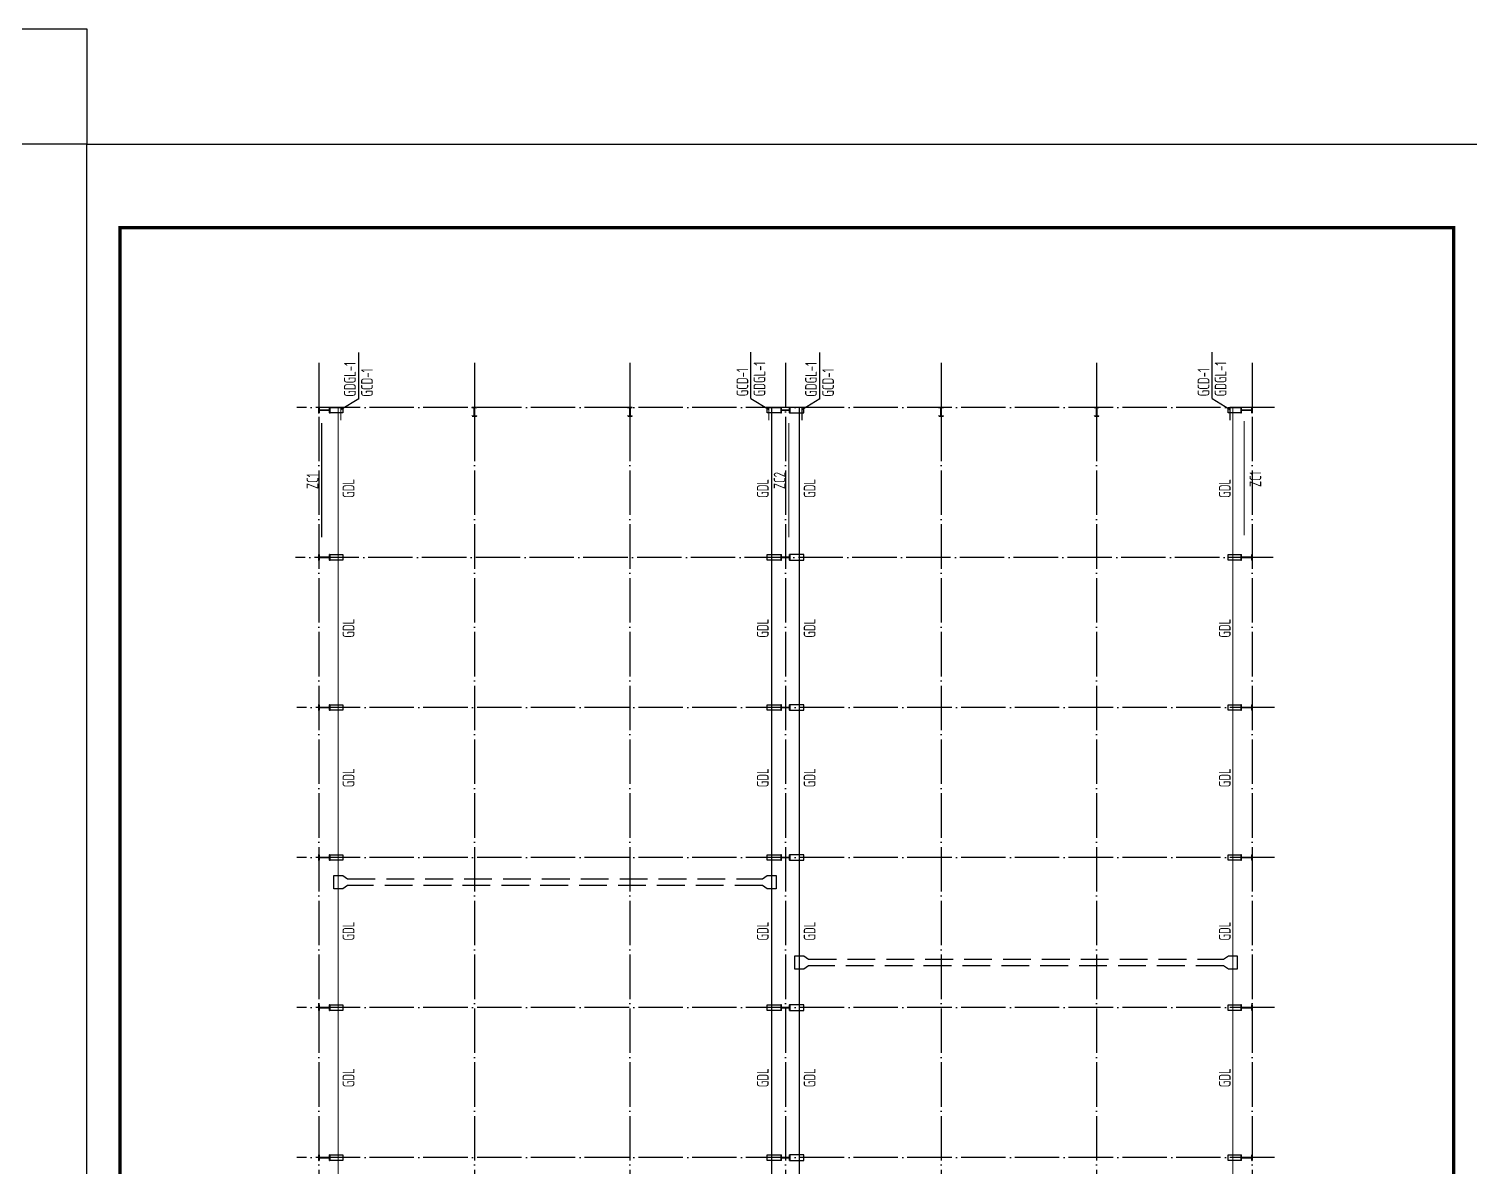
# Model space of a CAD drawing. Extents: x 2072855 to 2883818, y 17306032 to 17674225.
# Drawn here: x 2393731 to 2458589, y 17539126 to 17590335 of the extents above; entities that cross this region are included whole.
import ezdxf
from ezdxf.enums import TextEntityAlignment as Align

# ---------------------------------------------------------------- set-up
doc = ezdxf.new("R2010")
doc.units = 0
doc.header["$LTSCALE"] = 1000
doc.header["$MEASUREMENT"] = 0
doc.linetypes.add('DASH', pattern=[0.35, 0.25, -0.1])
doc.linetypes.add('DOTE', pattern=[2.42, 2, -0.2, 0.02, -0.2])
for name, color, linetype in [('220', 7, 'Continuous'), ('3T_WOOD', 21, 'Continuous'), ('DIM_LEAD', 145, 'Continuous'), ('DOTE', 1, 'DOTE'), ('PUB_TEXT', 7, 'Continuous'), ('PUB_TITLE', 4, 'Continuous'), ('R-tec-ysd', 1, 'Continuous'), ('SURFACE', 6, 'Continuous'), ('TK', 4, 'Continuous'), ('次梁箍筋', 1, 'Continuous')]:
    doc.layers.add(name, color=color, linetype=linetype)
doc.layers.add('Pkpm_柱子', color=3, linetype='Continuous', lineweight=35)
doc.styles.add('-宋体', font='', dxfattribs={"width": 0.8})
doc.styles.add('HT', font='simhei.ttf', dxfattribs={"width": 0.7})
doc.styles.add('ROMANS', font='romans', dxfattribs={"width": 0.65, "height": 231.275})
doc.styles.add('TSSD_Dimension', font='Tssdeng.shx', dxfattribs={"width": 0.7, "bigfont": 'hztxt.shx'})
doc.styles.add('TSSD_REIN', font='tssdeng.shx', dxfattribs={"width": 0.7, "bigfont": 'tssdchn.shx'})
doc.styles.add('图签宋体', font='', dxfattribs={"height": 300})
doc.styles.add('图签黑体', font='simhei.ttf', dxfattribs={"height": 550})
doc.styles.get('-宋体').set_extended_font_data('SimSun')
doc.styles.get('图签宋体').set_extended_font_data('NSimSun')

# ---------------------------------------------------------------- blocks, each defined once
blk = doc.blocks.new('A$C053D6479')
at = {"layer": 'PUB_TITLE'}
h = blk.add_hatch(color=256, dxfattribs=at)
h.dxf.hatch_style = 1
edge = h.paths.add_edge_path()
edge.add_spline(control_points=[(1026, 827), (1105, 920), (1188, 1008), (1266, 1102)], knot_values=[13, 13, 13, 13, 14, 14, 14, 14], degree=3, periodic=0)
edge.add_spline(control_points=[(1266, 1102), (1258, 1111), (1249, 1119), (1239, 1116)], knot_values=[12, 12, 12, 12, 13, 13, 13, 13], degree=3, periodic=0)
edge.add_spline(control_points=[(1239, 1116), (1210, 1107), (1179, 1092), (1144, 1077)], knot_values=[11, 11, 11, 11, 12, 12, 12, 12], degree=3, periodic=0)
edge.add_spline(control_points=[(1144, 1077), (1109, 1063), (1069, 1053), (1047, 1038)], knot_values=[10, 10, 10, 10, 11, 11, 11, 11], degree=3, periodic=0)
edge.add_spline(control_points=[(1047, 1038), (1028, 1026), (1007, 992), (991, 972)], knot_values=[9, 9, 9, 9, 10, 10, 10, 10], degree=3, periodic=0)
edge.add_spline(control_points=[(991, 972), (942, 913), (899, 868), (849, 810)], knot_values=[8, 8, 8, 8, 9, 9, 9, 9], degree=3, periodic=0)
edge.add_spline(control_points=[(849, 810), (842, 801), (822, 776), (822, 775)], knot_values=[7, 7, 7, 7, 8, 8, 8, 8], degree=3, periodic=0)
edge.add_spline(control_points=[(822, 775), (823, 771), (848, 752), (859, 744)], knot_values=[6, 6, 6, 6, 7, 7, 7, 7], degree=3, periodic=0)
edge.add_spline(control_points=[(859, 744), (949, 670), (1035, 592), (1122, 521)], knot_values=[5, 5, 5, 5, 6, 6, 6, 6], degree=3, periodic=0)
edge.add_spline(control_points=[(1122, 521), (1153, 527), (1185, 530), (1217, 533)], knot_values=[4, 4, 4, 4, 5, 5, 5, 5], degree=3, periodic=0)
edge.add_spline(control_points=[(1217, 533), (1246, 535), (1293, 532), (1316, 542)], knot_values=[3, 3, 3, 3, 4, 4, 4, 4], degree=3, periodic=0)
edge.add_spline(control_points=[(1316, 542), (1327, 547), (1338, 565), (1349, 579)], knot_values=[2, 2, 2, 2, 3, 3, 3, 3], degree=3, periodic=0)
edge.add_spline(control_points=[(1349, 579), (1423, 670), (1507, 759), (1572, 848)], knot_values=[1, 1, 1, 1, 2, 2, 2, 2], degree=3, periodic=0)
edge.add_spline(control_points=[(1572, 848), (1564, 852), (1561, 861), (1551, 862)], knot_values=[0, 0, 0, 0, 1, 1, 1, 1], degree=3, periodic=0)
edge.add_spline(control_points=[(1551, 862), (1469, 769), (1393, 671), (1310, 579)], knot_values=[15, 15, 15, 15, 16, 16, 16, 16], degree=3, periodic=0)
edge.add_spline(control_points=[(1310, 579), (1216, 662), (1118, 742), (1026, 827)], knot_values=[14, 14, 14, 14, 15, 15, 15, 15], degree=3, periodic=0)
at = {"layer": 'TK'}
for points, knots in [([(1031, 1298), (1066, 1286), (1054, 1262), (1045, 1224), (1036, 1188), (1031, 1158), (1024, 1121), (1020, 1104), (1017, 1085), (1012, 1071), (1004, 1052), (976, 1026), (956, 1003), (906, 946), (866, 899), (814, 839), (806, 829), (789, 806), (787, 806), (777, 804), (728, 856), (719, 864), (651, 922), (580, 978), (514, 1036), (509, 1106), (488, 1176), (479, 1247), (570, 1343), (663, 1436), (758, 1526), (764, 1523), (768, 1518), (774, 1515), (693, 1422), (599, 1343), (520, 1249), (607, 1171), (698, 1096), (789, 1021), (874, 1109), (950, 1206), (1031, 1298)], [0, 0, 0, 0, 1, 1, 1, 2, 2, 2, 3, 3, 3, 4, 4, 4, 5, 5, 5, 6, 6, 6, 7, 7, 7, 8, 8, 8, 9, 9, 9, 10, 10, 10, 11, 11, 11, 12, 12, 12, 13, 13, 13, 14, 14, 14, 14]), ([(555, 949), (624, 891), (699, 833), (760, 773), (689, 691), (614, 604), (539, 517), (529, 505), (516, 487), (506, 482), (492, 475), (469, 472), (452, 467), (416, 456), (383, 448), (342, 438), (323, 433), (297, 422), (293, 440), (291, 452), (313, 470), (322, 480), (400, 566), (477, 652), (553, 736), (460, 815), (366, 894), (270, 970), (183, 883), (101, 791), (16, 703), (-18, 714), (9, 735), (28, 755), (103, 838), (192, 930), (266, 1005), (319, 1009), (387, 1005), (442, 1007), (456, 1008), (472, 1011), (485, 1007), (507, 1000), (534, 967), (555, 949)], [0, 0, 0, 0, 1, 1, 1, 2, 2, 2, 3, 3, 3, 4, 4, 4, 5, 5, 5, 6, 6, 6, 7, 7, 7, 8, 8, 8, 9, 9, 9, 10, 10, 10, 11, 11, 11, 12, 12, 12, 13, 13, 13, 14, 14, 14, 15, 15, 15, 15]), ([(1551, 862), (1561, 861), (1564, 852), (1572, 848), (1507, 759), (1423, 670), (1349, 579), (1338, 565), (1327, 547), (1316, 542), (1293, 532), (1246, 535), (1217, 533), (1185, 530), (1153, 527), (1122, 521), (1035, 592), (949, 670), (859, 744), (848, 752), (823, 771), (822, 775), (822, 776), (842, 801), (849, 810), (899, 868), (942, 913), (991, 972), (1007, 992), (1028, 1026), (1047, 1038), (1069, 1053), (1109, 1063), (1144, 1077), (1179, 1092), (1210, 1107), (1239, 1116), (1249, 1119), (1258, 1111), (1266, 1102), (1188, 1008), (1105, 920), (1026, 827), (1118, 742), (1216, 662), (1310, 579), (1393, 671), (1469, 769), (1551, 862)], [0, 0, 0, 0, 1, 1, 1, 2, 2, 2, 3, 3, 3, 4, 4, 4, 5, 5, 5, 6, 6, 6, 7, 7, 7, 8, 8, 8, 9, 9, 9, 10, 10, 10, 11, 11, 11, 12, 12, 12, 13, 13, 13, 14, 14, 14, 15, 15, 15, 16, 16, 16, 16]), ([(1097, 490), (1100, 425), (1106, 361), (1107, 294), (1018, 207), (925, 121), (830, 33), (818, 21), (800, 0), (787, 0), (768, -1), (725, 49), (712, 60), (662, 103), (616, 143), (568, 186), (545, 207), (518, 224), (499, 250), (501, 259), (511, 261), (516, 267), (609, 192), (696, 111), (785, 33), (883, 118), (977, 208), (1070, 298), (992, 373), (892, 456), (803, 534), (791, 544), (768, 561), (766, 569), (761, 588), (776, 634), (780, 655), (785, 690), (788, 721), (795, 746), (897, 661), (998, 576), (1097, 490)], [0, 0, 0, 0, 1, 1, 1, 2, 2, 2, 3, 3, 3, 4, 4, 4, 5, 5, 5, 6, 6, 6, 7, 7, 7, 8, 8, 8, 9, 9, 9, 10, 10, 10, 11, 11, 11, 12, 12, 12, 13, 13, 13, 14, 14, 14, 14])]:
    blk.add_open_spline(points, degree=3, knots=knots, dxfattribs=at)
blk = doc.blocks.new('GeYuanFrame_88133440', base_point=(18.76, 4.34))
at = {"layer": 'PUB_TITLE'}
for points in [[(628.76, 235.14), (628.76, 292.54)], [(652.76, 235.14), (652.76, 292.54)], [(628.76, 202.14), (628.76, 229.64)], [(652.76, 202.14), (652.76, 229.64)], [(628.76, 14.34), (628.76, 111.14)]]:
    blk.add_lwpolyline(points, dxfattribs=at)
at = {"layer": 'TK'}
for p, q in [((43.76, 414.34), (676.76, 414.34)), ((606.76, 316.74), (676.76, 316.74)), ((606.76, 284.34), (676.76, 284.34)), ((606.76, 276.14), (676.76, 276.14)), ((606.76, 267.94), (676.76, 267.94)), ((606.76, 259.74), (676.76, 259.74)), ((606.76, 251.54), (676.76, 251.54)), ((606.76, 243.34), (676.76, 243.34)), ((606.76, 235.14), (676.76, 235.14)), ((606.76, 235.14), (676.76, 235.14)), ((606.76, 102.34), (676.76, 102.34)), ((606.76, 93.54), (676.76, 93.54)), ((606.76, 84.74), (628.76, 84.74)), ((606.76, 84.74), (676.76, 84.74)), ((606.76, 67.18), (676.76, 67.18)), ((606.76, 67.14), (676.76, 67.14)), ((606.76, 60.58), (676.76, 60.58)), ((606.76, 53.98), (676.76, 53.98)), ((606.76, 47.38), (676.76, 47.38)), ((606.76, 40.78), (676.76, 40.78)), ((606.76, 34.18), (676.76, 34.18)), ((606.76, 27.58), (676.76, 27.58)), ((606.76, 20.98), (676.76, 20.98)), ((606.76, 14.34), (676.76, 14.34))]:
    blk.add_line(p, q, dxfattribs=at)
for points in [[(18.76, 424.34), (686.76, 424.34), (686.76, 4.34), (18.76, 4.34), (18.76, 424.34)], [(606.76, 292.54), (676.76, 292.54)], [(606.76, 235.14), (676.76, 235.14)], [(606.76, 229.64), (676.76, 229.64)], [(606.76, 224.14), (676.76, 224.14)], [(606.76, 218.64), (676.76, 218.64)], [(606.76, 213.14), (676.76, 213.14)], [(606.76, 207.64), (676.76, 207.64)], [(606.76, 202.14), (676.76, 202.14)], [(606.76, 196.64), (676.76, 196.64)], [(606.76, 151.14), (676.76, 151.14)]]:
    blk.add_lwpolyline(points, dxfattribs=at)
at = {"layer": 'TK', "const_width": 1}
blk.add_lwpolyline([(676.76, 414.34), (43.76, 414.34), (43.76, 14.34), (676.76, 14.34)], close=True, dxfattribs=at)
at = {"layer": 'TK'}
for points, const_width in [([(606.76, 414.34), (606.76, 14.34)], 0.4), ([(606.76, 356.95), (676.76, 356.95)], 0.35), ([(606.76, 292.54), (676.76, 292.54)], 0.35), ([(606.76, 292.54), (676.76, 292.54)], 0.35), ([(606.76, 235.14), (676.76, 235.14)], 0.35), ([(606.76, 202.14), (676.76, 202.14)], 0.35), ([(606.76, 156.64), (676.76, 156.64)], 0.35), ([(606.76, 111.14), (676.76, 111.14)], 0.35), ([(606.76, 67.18), (676.76, 67.18)], 0.35)]:
    blk.add_lwpolyline(points, dxfattribs=dict(at, const_width=const_width))
at = {"layer": 'PUB_TITLE', "xscale": 0.01000000000021828, "yscale": 0.01000000000021828, "zscale": 0.01}
blk.add_blockref('A$C053D6479', (633.86, 336.08), dxfattribs=at)
at = {"layer": 'TK', "style": '图签宋体'}
for s, height, p in [('总平面', 2.4, (608.9, 409.1)), ('类   别', 2.4, (611.65, 287.9)), ('姓   名', 2.4, (634.87, 287.9)), ('签   名', 2.4, (658.35, 287.9)), ('审   定', 2.4, (611.65, 279.7)), ('审   核', 2.4, (611.65, 271.5)), ('项目负责人', 2.4, (609.8, 263.3)), ('专业负责人', 2.4, (609.56, 255.1)), ('校   对', 2.4, (612.06, 246.9)), ('设   计', 2.4, (612.03, 238.7)), ('专业会签', 2.4, (610.79, 231.05)), ('建  筑', 1.44, (610.28, 226.92)), ('结  构', 1.44, (610.28, 221.42)), ('给排水', 1.44, (610.28, 215.92)), ('电  气', 1.44, (610.28, 210.42)), ('暖  通', 1.44, (610.28, 204.92)), ('单 位 出 图 专 用 章 盖 章', 2.4, (618.39, 198.16)), ('本图未盖章无效', 2.4, (630.1, 158.51)), ('个 人 执 业 专 用 章 盖 章', 2.4, (619.19, 152.58)), ('本图未盖章无效', 2.4, (630.1, 113.01)), ('建设单位', 2.4, (611.06, 106.14)), ('工程名称', 2.4, (611.14, 97.93)), ('子项名称', 2.4, (611.52, 88.95)), ('图    名', 2.4, (611.3, 75.3)), ('工程编号', 2.4, (611.44, 63.58)), ('子项编号', 2.4, (611.44, 57)), ('专    业', 2.4, (611.68, 50.69)), ('图    号', 2.4, (611.69, 43.58)), ('设计阶段', 2.4, (611.12, 37.12)), ('比    例', 2.4, (611.26, 30.44)), ('修改版次', 2.4, (610.91, 24.22)), ('完成时间', 2.4, (610.79, 17.83))]:
    blk.add_text(s, height=height, dxfattribs=at).set_placement(p)
at = {"layer": 'TK'}
for s, height, style, width, p in [('SITE PLAN', 1.697, 'ROMANS', 0.76, (609.02, 406.31)), ('建筑行业（建筑工程）甲级           证书编号:A133002877', 2.2, '-宋体', 0.8, (607.67, 311.64)), ('风景园林工程设计专项甲级           证书编号:A133002877', 2.2, '-宋体', 0.8, (607.67, 307.62)), ('城乡规划编制资质乙级        证书编号:[浙]城规编(142069)', 2.2, '-宋体', 0.8, (607.67, 303.63)), ('市政行业（给水工程、排水工程）乙级 证书编号:A233029948', 2.2, '-宋体', 0.8, (607.67, 299.55)), ('市政行业（道路工程、桥梁工程）乙级 证书编号:A233029948', 2.2, '-宋体', 0.8, (607.67, 295.5)), ('CATEGORY', 1.8, 'TSSD_REIN', 0.7, (613.99, 284.98)), ('NAME', 1.8, 'TSSD_REIN', 0.7, (639.18, 284.98)), ('SIGNATURE', 1.8, 'TSSD_REIN', 0.7, (661.34, 284.98)), ('AUTHORIZED FOR ISSUE BY', 1.8, 'TSSD_REIN', 0.7, (607.79, 276.98)), ('REVIEWED BY', 1.8, 'TSSD_REIN', 0.7, (613.03, 268.72)), ('PROJECT DIRECTOR', 1.8, 'TSSD_REIN', 0.7, (611.22, 260.55)), ('DISCIPLINE RESPONSIBLE BY', 1.8, 'TSSD_REIN', 0.7, (607.25, 252.28)), ('CHECKED BY', 1.8, 'TSSD_REIN', 0.7, (613.42, 244.25)), ('DESIGNED BY', 1.8, 'TSSD_REIN', 0.7, (613.43, 236.08)), ('CONFIRMED BY', 1.8, 'TSSD_REIN', 0.7, (628.61, 231.23)), ('ARCHITECTURE', 1.08, 'TSSD_REIN', 0.7, (610.32, 225.15)), ('STRUCTURE', 1.08, 'TSSD_REIN', 0.7, (610.32, 219.65)), ('ARCHITECTURE', 1.08, 'TSSD_REIN', 0.7, (610.32, 214.15)), ('ARCHITECTURE', 1.08, 'TSSD_REIN', 0.7, (610.32, 208.65)), ('ARCHITECTURE', 1.08, 'TSSD_REIN', 0.7, (610.32, 203.15)), ('OWNER', 1.8, 'TSSD_REIN', 0.7, (615.65, 103.29)), ('PROJECT', 1.8, 'TSSD_REIN', 0.7, (614.19, 94.83)), ('SUB-PROJECT', 1.8, 'TSSD_REIN', 0.7, (613.53, 86.11)), ('DRAWING TITLE', 1.8, 'TSSD_REIN', 0.7, (612.64, 72.34)), ('PRO N0.', 1.8, 'TSSD_REIN', 0.7, (615.68, 60.96)), ('SUBITEM NO.', 1.8, 'TSSD_REIN', 0.7, (613.82, 54.39)), ('PROFESSIONAL', 1.8, 'TSSD_REIN', 0.8, (612.55, 47.95)), ('DRAWING NO.', 1.8, 'TSSD_REIN', 0.7, (613.86, 41.26)), ('STAGE', 1.8, 'TSSD_REIN', 0.7, (615.76, 34.84)), ('SCALE', 1.8, 'TSSD_REIN', 0.7, (616.05, 28.23)), ('EDITION NO.', 1.8, 'TSSD_REIN', 0.8, (613.2, 21.45)), ('DATE', 1.8, 'TSSD_REIN', 0.7, (616, 15.26))]:
    blk.add_text(s, height=height, dxfattribs=dict(at, style=style, width=width)).set_placement(p)
for s, height, style, width, p in [('浙江华越设计股份有限公司', 3.96, 'HT', 0.9, (641.74, 328.97)), ('ZHEJIANG HOY DESIGN CO.,LTD', 2.8, '图签黑体', 1.11, (641.73, 323.1))]:
    blk.add_text(s, height=height, dxfattribs=dict(at, style=style, width=width)).set_placement(p, align=Align.MIDDLE)
at = {"layer": 'TK', "char_height": 2.4, "attachment_point": 5, "style": '图签宋体'}
for s, insert, width in [('张矗', (640.76, 280.21), 24), ('顾晓东', (640.76, 272.04), 24), ('钟高华', (640.76, 263.84), 24), ('顾晓东', (640.76, 255.57), 24), ('李福', (640.76, 247.44), 24), ('杨康', (640.76, 239.24), 24), ('安徽赛工环境装备有限公司', (652.76, 106.74), 48), ('安徽赛工环境装备有限公司新建厂区', (652.76, 97.94), 48), ('车间-3扩建', (652.76, 89.14), 48), ('吊车梁平面布置图', (652.76, 75.94), 48), ('2020-HYAJLF-0505', (652.76, 63.88), 48), ('2020-HYAJLF-0505S-a-003', (652.76, 57.28), 48), ('结构', (652.76, 50.68), 48), ('结施-07', (652.76, 44.08), 48), ('施工图设计', (652.76, 37.48), 48), ('1:150', (652.76, 30.88), 48), ('1.0', (652.76, 24.28), 48), ('2020.07.22', (652.76, 17.69), 48)]:
    blk.add_mtext(s, dxfattribs=dict(at, insert=insert, width=width))
blk = doc.blocks.new('2Q3321332121')
at = {"layer": '220', "style": 'TSSD_REIN', "width": 0.7}
for p in [(2266545, 17569236), (2266545, 17562946), (2266545, 17556216), (2266545, 17549320), (2266545, 17542723), (2266545, 17535624), (2266545, 17529163), (2266545, 17522599), (2266545, 17517509)]:
    blk.add_text('GDL', height=525, rotation=90, dxfattribs=at).set_placement(p)

msp = doc.modelspace()

# ---------------------------------------------------------------- hatches: boundary and pattern name
at = {"layer": 'Pkpm_柱子'}
for points in [[(2407278.7, 17573305.9), (2407266.7, 17573305.9), (2407266.7, 17573185.9), (2406790.7, 17573185.9), (2406790.7, 17573305.9), (2406778.7, 17573305.9), (2406778.7, 17573055.9), (2406790.7, 17573055.9), (2406790.7, 17573175.9), (2407266.7, 17573175.9), (2407266.7, 17573055.9), (2407278.7, 17573055.9)], [(2413678.7, 17572905.9), (2413678.7, 17572917.9), (2413773.7, 17572917.9), (2413773.7, 17573293.9), (2413678.7, 17573293.9), (2413678.7, 17573305.9), (2413878.7, 17573305.9), (2413878.7, 17573293.9), (2413783.7, 17573293.9), (2413783.7, 17572917.9), (2413878.7, 17572917.9), (2413878.7, 17572905.9)], [(2420678.7, 17572905.9), (2420678.7, 17572917.9), (2420773.7, 17572917.9), (2420773.7, 17573293.9), (2420678.7, 17573293.9), (2420678.7, 17573305.9), (2420878.7, 17573305.9), (2420878.7, 17573293.9), (2420783.7, 17573293.9), (2420783.7, 17572917.9), (2420878.7, 17572917.9), (2420878.7, 17572905.9)], [(2427978.7, 17573305.9), (2427966.7, 17573305.9), (2427966.7, 17573185.9), (2427590.7, 17573185.9), (2427590.7, 17573305.9), (2427578.7, 17573305.9), (2427578.7, 17573055.9), (2427590.7, 17573055.9), (2427590.7, 17573175.9), (2427966.7, 17573175.9), (2427966.7, 17573055.9), (2427978.7, 17573055.9)], [(2434678.7, 17572905.9), (2434678.7, 17572917.9), (2434773.7, 17572917.9), (2434773.7, 17573293.9), (2434678.7, 17573293.9), (2434678.7, 17573305.9), (2434878.7, 17573305.9), (2434878.7, 17573293.9), (2434783.7, 17573293.9), (2434783.7, 17572917.9), (2434878.7, 17572917.9), (2434878.7, 17572905.9)], [(2441678.7, 17572905.9), (2441678.7, 17572917.9), (2441773.7, 17572917.9), (2441773.7, 17573293.9), (2441678.7, 17573293.9), (2441678.7, 17573305.9), (2441878.7, 17573305.9), (2441878.7, 17573293.9), (2441783.7, 17573293.9), (2441783.7, 17572917.9), (2441878.7, 17572917.9), (2441878.7, 17572905.9)], [(2448778.7, 17573305.9), (2448766.7, 17573305.9), (2448766.7, 17573185.9), (2448290.7, 17573185.9), (2448290.7, 17573305.9), (2448278.7, 17573305.9), (2448278.7, 17573055.9), (2448290.7, 17573055.9), (2448290.7, 17573175.9), (2448766.7, 17573175.9), (2448766.7, 17573055.9), (2448778.7, 17573055.9)], [(2407278.7, 17566680.9), (2407266.7, 17566680.9), (2407266.7, 17566560.9), (2406790.7, 17566560.9), (2406790.7, 17566680.9), (2406778.7, 17566680.9), (2406778.7, 17566430.9), (2406790.7, 17566430.9), (2406790.7, 17566550.9), (2407266.7, 17566550.9), (2407266.7, 17566430.9), (2407278.7, 17566430.9)], [(2427978.7, 17566680.9), (2427966.7, 17566680.9), (2427966.7, 17566560.9), (2427590.7, 17566560.9), (2427590.7, 17566680.9), (2427578.7, 17566680.9), (2427578.7, 17566430.9), (2427590.7, 17566430.9), (2427590.7, 17566550.9), (2427966.7, 17566550.9), (2427966.7, 17566430.9), (2427978.7, 17566430.9)], [(2448778.7, 17566680.9), (2448766.7, 17566680.9), (2448766.7, 17566560.9), (2448290.7, 17566560.9), (2448290.7, 17566680.9), (2448278.7, 17566680.9), (2448278.7, 17566430.9), (2448290.7, 17566430.9), (2448290.7, 17566550.9), (2448766.7, 17566550.9), (2448766.7, 17566430.9), (2448778.7, 17566430.9)], [(2407278.7, 17559930.9), (2407266.7, 17559930.9), (2407266.7, 17559810.9), (2406790.7, 17559810.9), (2406790.7, 17559930.9), (2406778.7, 17559930.9), (2406778.7, 17559680.9), (2406790.7, 17559680.9), (2406790.7, 17559800.9), (2407266.7, 17559800.9), (2407266.7, 17559680.9), (2407278.7, 17559680.9)], [(2427978.7, 17559930.9), (2427966.7, 17559930.9), (2427966.7, 17559810.9), (2427590.7, 17559810.9), (2427590.7, 17559930.9), (2427578.7, 17559930.9), (2427578.7, 17559680.9), (2427590.7, 17559680.9), (2427590.7, 17559800.9), (2427966.7, 17559800.9), (2427966.7, 17559680.9), (2427978.7, 17559680.9)], [(2448778.7, 17559930.9), (2448766.7, 17559930.9), (2448766.7, 17559810.9), (2448290.7, 17559810.9), (2448290.7, 17559930.9), (2448278.7, 17559930.9), (2448278.7, 17559680.9), (2448290.7, 17559680.9), (2448290.7, 17559800.9), (2448766.7, 17559800.9), (2448766.7, 17559680.9), (2448778.7, 17559680.9)], [(2407278.7, 17553180.9), (2407266.7, 17553180.9), (2407266.7, 17553060.9), (2406790.7, 17553060.9), (2406790.7, 17553180.9), (2406778.7, 17553180.9), (2406778.7, 17552930.9), (2406790.7, 17552930.9), (2406790.7, 17553050.9), (2407266.7, 17553050.9), (2407266.7, 17552930.9), (2407278.7, 17552930.9)], [(2427978.7, 17553180.9), (2427966.7, 17553180.9), (2427966.7, 17553060.9), (2427590.7, 17553060.9), (2427590.7, 17553180.9), (2427578.7, 17553180.9), (2427578.7, 17552930.9), (2427590.7, 17552930.9), (2427590.7, 17553050.9), (2427966.7, 17553050.9), (2427966.7, 17552930.9), (2427978.7, 17552930.9)], [(2448778.7, 17553180.9), (2448766.7, 17553180.9), (2448766.7, 17553060.9), (2448290.7, 17553060.9), (2448290.7, 17553180.9), (2448278.7, 17553180.9), (2448278.7, 17552930.9), (2448290.7, 17552930.9), (2448290.7, 17553050.9), (2448766.7, 17553050.9), (2448766.7, 17552930.9), (2448778.7, 17552930.9)], [(2407278.7, 17546430.9), (2407266.7, 17546430.9), (2407266.7, 17546310.9), (2406790.7, 17546310.9), (2406790.7, 17546430.9), (2406778.7, 17546430.9), (2406778.7, 17546180.9), (2406790.7, 17546180.9), (2406790.7, 17546300.9), (2407266.7, 17546300.9), (2407266.7, 17546180.9), (2407278.7, 17546180.9)], [(2427978.7, 17546430.9), (2427966.7, 17546430.9), (2427966.7, 17546310.9), (2427590.7, 17546310.9), (2427590.7, 17546430.9), (2427578.7, 17546430.9), (2427578.7, 17546180.9), (2427590.7, 17546180.9), (2427590.7, 17546300.9), (2427966.7, 17546300.9), (2427966.7, 17546180.9), (2427978.7, 17546180.9)], [(2448778.7, 17546430.9), (2448766.7, 17546430.9), (2448766.7, 17546310.9), (2448290.7, 17546310.9), (2448290.7, 17546430.9), (2448278.7, 17546430.9), (2448278.7, 17546180.9), (2448290.7, 17546180.9), (2448290.7, 17546300.9), (2448766.7, 17546300.9), (2448766.7, 17546180.9), (2448778.7, 17546180.9)], [(2407278.7, 17539680.9), (2407266.7, 17539680.9), (2407266.7, 17539560.9), (2406790.7, 17539560.9), (2406790.7, 17539680.9), (2406778.7, 17539680.9), (2406778.7, 17539430.9), (2406790.7, 17539430.9), (2406790.7, 17539550.9), (2407266.7, 17539550.9), (2407266.7, 17539430.9), (2407278.7, 17539430.9)], [(2427978.7, 17539680.9), (2427966.7, 17539680.9), (2427966.7, 17539560.9), (2427590.7, 17539560.9), (2427590.7, 17539680.9), (2427578.7, 17539680.9), (2427578.7, 17539430.9), (2427590.7, 17539430.9), (2427590.7, 17539550.9), (2427966.7, 17539550.9), (2427966.7, 17539430.9), (2427978.7, 17539430.9)], [(2448778.7, 17539680.9), (2448766.7, 17539680.9), (2448766.7, 17539560.9), (2448290.7, 17539560.9), (2448290.7, 17539680.9), (2448278.7, 17539680.9), (2448278.7, 17539430.9), (2448290.7, 17539430.9), (2448290.7, 17539550.9), (2448766.7, 17539550.9), (2448766.7, 17539430.9), (2448778.7, 17539430.9)]]:
    msp.add_hatch(color=256, dxfattribs=at).paths.add_polyline_path(points)

# ---------------------------------------------------------------- linework, layer by layer
at = {"color": 4, "linetype": 'DASH', "ltscale": 5}
for points in [[(2408069.4, 17551791.6), (2407853.7, 17551641.6), (2407453.7, 17551641.6), (2407453.7, 17552241.6), (2407853.7, 17552241.6), (2408069.4, 17552091.6), (2426743.9, 17552091.6), (2426959.5, 17552241.6), (2427359.5, 17552241.6), (2427359.5, 17551641.6), (2426959.5, 17551641.6), (2426743.9, 17551791.6)], [(2428819.4, 17548181.7), (2428603.7, 17548031.7), (2428203.7, 17548031.7), (2428203.7, 17548631.7), (2428603.7, 17548631.7), (2428819.4, 17548481.7), (2447493.9, 17548481.7), (2447709.5, 17548631.7), (2448109.5, 17548631.7), (2448109.5, 17548031.7), (2447709.5, 17548031.7), (2447493.9, 17548181.7)]]:
    msp.add_lwpolyline(points, close=True, dxfattribs=at)
at = {"layer": '3T_WOOD'}
for points in [[(2407853.7, 17573055.9), (2407278.7, 17573055.9), (2407278.7, 17573305.9), (2407853.7, 17573305.9)], [(2427578.7, 17573055.9), (2426953.7, 17573055.9), (2426953.7, 17573305.9), (2427578.7, 17573305.9)], [(2427978.7, 17573055.9), (2428603.7, 17573055.9), (2428603.7, 17573305.9), (2427978.7, 17573305.9)], [(2448278.7, 17573055.9), (2447703.7, 17573055.9), (2447703.7, 17573305.9), (2448278.7, 17573305.9)], [(2407853.7, 17566430.9), (2407278.7, 17566430.9), (2407278.7, 17566680.9), (2407853.7, 17566680.9)], [(2427578.7, 17566430.9), (2426953.7, 17566430.9), (2426953.7, 17566680.9), (2427578.7, 17566680.9)], [(2427978.7, 17566430.9), (2428603.7, 17566430.9), (2428603.7, 17566680.9), (2427978.7, 17566680.9)], [(2448278.7, 17566430.9), (2447703.7, 17566430.9), (2447703.7, 17566680.9), (2448278.7, 17566680.9)], [(2407853.7, 17559680.9), (2407278.7, 17559680.9), (2407278.7, 17559930.9), (2407853.7, 17559930.9)], [(2427578.7, 17559680.9), (2426953.7, 17559680.9), (2426953.7, 17559930.9), (2427578.7, 17559930.9)], [(2427978.7, 17559680.9), (2428603.7, 17559680.9), (2428603.7, 17559930.9), (2427978.7, 17559930.9)], [(2448278.7, 17559680.9), (2447703.7, 17559680.9), (2447703.7, 17559930.9), (2448278.7, 17559930.9)], [(2407853.7, 17552930.9), (2407278.7, 17552930.9), (2407278.7, 17553180.9), (2407853.7, 17553180.9)], [(2427578.7, 17552930.9), (2426953.7, 17552930.9), (2426953.7, 17553180.9), (2427578.7, 17553180.9)], [(2427978.7, 17552930.9), (2428603.7, 17552930.9), (2428603.7, 17553180.9), (2427978.7, 17553180.9)], [(2448278.7, 17552930.9), (2447703.7, 17552930.9), (2447703.7, 17553180.9), (2448278.7, 17553180.9)], [(2407853.7, 17546180.9), (2407278.7, 17546180.9), (2407278.7, 17546430.9), (2407853.7, 17546430.9)], [(2427578.7, 17546180.9), (2426953.7, 17546180.9), (2426953.7, 17546430.9), (2427578.7, 17546430.9)], [(2427978.7, 17546180.9), (2428603.7, 17546180.9), (2428603.7, 17546430.9), (2427978.7, 17546430.9)], [(2448278.7, 17546180.9), (2447703.7, 17546180.9), (2447703.7, 17546430.9), (2448278.7, 17546430.9)], [(2407853.7, 17539430.9), (2407278.7, 17539430.9), (2407278.7, 17539680.9), (2407853.7, 17539680.9)], [(2427578.7, 17539430.9), (2426953.7, 17539430.9), (2426953.7, 17539680.9), (2427578.7, 17539680.9)], [(2427978.7, 17539430.9), (2428603.7, 17539430.9), (2428603.7, 17539680.9), (2427978.7, 17539680.9)], [(2448278.7, 17539430.9), (2447703.7, 17539430.9), (2447703.7, 17539680.9), (2448278.7, 17539680.9)]]:
    msp.add_lwpolyline(points, close=True, dxfattribs=at)
at = {"layer": 'DIM_LEAD', "color": 3, "const_width": 50}
for points in [[(2406909.2, 17572607.2), (2406909.2, 17567463.4)], [(2427925.8, 17572607.2), (2427925.8, 17567463.4)], [(2448421.2, 17572698.5), (2448421.2, 17567554.7)]]:
    msp.add_lwpolyline(points, dxfattribs=at)
at = {"layer": 'DOTE'}
for p, q in [((2406778.7, 17575305.9), (2406778.7, 17510872.3)), ((2413778.7, 17575305.9), (2413778.7, 17510872.3)), ((2420778.7, 17575305.9), (2420778.7, 17510872.3)), ((2427778.7, 17575305.9), (2427778.7, 17510906.3)), ((2434778.7, 17575305.9), (2434778.7, 17510872.3)), ((2441778.7, 17575305.9), (2441778.7, 17510872.3)), ((2448778.7, 17575305.9), (2448778.7, 17510872.3)), ((2449778.7, 17573305.9), (2405790.7, 17573305.9)), ((2449722.4, 17566555.9), (2405734.4, 17566555.9)), ((2449778.7, 17559805.9), (2405790.7, 17559805.9)), ((2449778.7, 17553055.9), (2405790.7, 17553055.9)), ((2449778.7, 17546305.9), (2405790.7, 17546305.9)), ((2449778.7, 17539555.9), (2405790.7, 17539555.9))]:
    msp.add_line(p, q, dxfattribs=at)
at = {"layer": 'Pkpm_柱子'}
for points in [[(2407278.7, 17573305.9), (2407266.7, 17573305.9), (2407266.7, 17573185.9), (2406790.7, 17573185.9), (2406790.7, 17573305.9), (2406778.7, 17573305.9), (2406778.7, 17573055.9), (2406790.7, 17573055.9), (2406790.7, 17573175.9), (2407266.7, 17573175.9), (2407266.7, 17573055.9), (2407278.7, 17573055.9)], [(2413678.7, 17572905.9), (2413678.7, 17572917.9), (2413773.7, 17572917.9), (2413773.7, 17573293.9), (2413678.7, 17573293.9), (2413678.7, 17573305.9), (2413878.7, 17573305.9), (2413878.7, 17573293.9), (2413783.7, 17573293.9), (2413783.7, 17572917.9), (2413878.7, 17572917.9), (2413878.7, 17572905.9)], [(2420678.7, 17572905.9), (2420678.7, 17572917.9), (2420773.7, 17572917.9), (2420773.7, 17573293.9), (2420678.7, 17573293.9), (2420678.7, 17573305.9), (2420878.7, 17573305.9), (2420878.7, 17573293.9), (2420783.7, 17573293.9), (2420783.7, 17572917.9), (2420878.7, 17572917.9), (2420878.7, 17572905.9)], [(2427978.7, 17573305.9), (2427966.7, 17573305.9), (2427966.7, 17573185.9), (2427590.7, 17573185.9), (2427590.7, 17573305.9), (2427578.7, 17573305.9), (2427578.7, 17573055.9), (2427590.7, 17573055.9), (2427590.7, 17573175.9), (2427966.7, 17573175.9), (2427966.7, 17573055.9), (2427978.7, 17573055.9)], [(2434678.7, 17572905.9), (2434678.7, 17572917.9), (2434773.7, 17572917.9), (2434773.7, 17573293.9), (2434678.7, 17573293.9), (2434678.7, 17573305.9), (2434878.7, 17573305.9), (2434878.7, 17573293.9), (2434783.7, 17573293.9), (2434783.7, 17572917.9), (2434878.7, 17572917.9), (2434878.7, 17572905.9)], [(2441678.7, 17572905.9), (2441678.7, 17572917.9), (2441773.7, 17572917.9), (2441773.7, 17573293.9), (2441678.7, 17573293.9), (2441678.7, 17573305.9), (2441878.7, 17573305.9), (2441878.7, 17573293.9), (2441783.7, 17573293.9), (2441783.7, 17572917.9), (2441878.7, 17572917.9), (2441878.7, 17572905.9)], [(2448778.7, 17573305.9), (2448766.7, 17573305.9), (2448766.7, 17573185.9), (2448290.7, 17573185.9), (2448290.7, 17573305.9), (2448278.7, 17573305.9), (2448278.7, 17573055.9), (2448290.7, 17573055.9), (2448290.7, 17573175.9), (2448766.7, 17573175.9), (2448766.7, 17573055.9), (2448778.7, 17573055.9)], [(2407278.7, 17566680.9), (2407266.7, 17566680.9), (2407266.7, 17566560.9), (2406790.7, 17566560.9), (2406790.7, 17566680.9), (2406778.7, 17566680.9), (2406778.7, 17566430.9), (2406790.7, 17566430.9), (2406790.7, 17566550.9), (2407266.7, 17566550.9), (2407266.7, 17566430.9), (2407278.7, 17566430.9)], [(2427978.7, 17566680.9), (2427966.7, 17566680.9), (2427966.7, 17566560.9), (2427590.7, 17566560.9), (2427590.7, 17566680.9), (2427578.7, 17566680.9), (2427578.7, 17566430.9), (2427590.7, 17566430.9), (2427590.7, 17566550.9), (2427966.7, 17566550.9), (2427966.7, 17566430.9), (2427978.7, 17566430.9)], [(2448778.7, 17566680.9), (2448766.7, 17566680.9), (2448766.7, 17566560.9), (2448290.7, 17566560.9), (2448290.7, 17566680.9), (2448278.7, 17566680.9), (2448278.7, 17566430.9), (2448290.7, 17566430.9), (2448290.7, 17566550.9), (2448766.7, 17566550.9), (2448766.7, 17566430.9), (2448778.7, 17566430.9)], [(2407278.7, 17559930.9), (2407266.7, 17559930.9), (2407266.7, 17559810.9), (2406790.7, 17559810.9), (2406790.7, 17559930.9), (2406778.7, 17559930.9), (2406778.7, 17559680.9), (2406790.7, 17559680.9), (2406790.7, 17559800.9), (2407266.7, 17559800.9), (2407266.7, 17559680.9), (2407278.7, 17559680.9)], [(2427978.7, 17559930.9), (2427966.7, 17559930.9), (2427966.7, 17559810.9), (2427590.7, 17559810.9), (2427590.7, 17559930.9), (2427578.7, 17559930.9), (2427578.7, 17559680.9), (2427590.7, 17559680.9), (2427590.7, 17559800.9), (2427966.7, 17559800.9), (2427966.7, 17559680.9), (2427978.7, 17559680.9)], [(2448778.7, 17559930.9), (2448766.7, 17559930.9), (2448766.7, 17559810.9), (2448290.7, 17559810.9), (2448290.7, 17559930.9), (2448278.7, 17559930.9), (2448278.7, 17559680.9), (2448290.7, 17559680.9), (2448290.7, 17559800.9), (2448766.7, 17559800.9), (2448766.7, 17559680.9), (2448778.7, 17559680.9)], [(2407278.7, 17553180.9), (2407266.7, 17553180.9), (2407266.7, 17553060.9), (2406790.7, 17553060.9), (2406790.7, 17553180.9), (2406778.7, 17553180.9), (2406778.7, 17552930.9), (2406790.7, 17552930.9), (2406790.7, 17553050.9), (2407266.7, 17553050.9), (2407266.7, 17552930.9), (2407278.7, 17552930.9)], [(2427978.7, 17553180.9), (2427966.7, 17553180.9), (2427966.7, 17553060.9), (2427590.7, 17553060.9), (2427590.7, 17553180.9), (2427578.7, 17553180.9), (2427578.7, 17552930.9), (2427590.7, 17552930.9), (2427590.7, 17553050.9), (2427966.7, 17553050.9), (2427966.7, 17552930.9), (2427978.7, 17552930.9)], [(2448778.7, 17553180.9), (2448766.7, 17553180.9), (2448766.7, 17553060.9), (2448290.7, 17553060.9), (2448290.7, 17553180.9), (2448278.7, 17553180.9), (2448278.7, 17552930.9), (2448290.7, 17552930.9), (2448290.7, 17553050.9), (2448766.7, 17553050.9), (2448766.7, 17552930.9), (2448778.7, 17552930.9)], [(2407278.7, 17546430.9), (2407266.7, 17546430.9), (2407266.7, 17546310.9), (2406790.7, 17546310.9), (2406790.7, 17546430.9), (2406778.7, 17546430.9), (2406778.7, 17546180.9), (2406790.7, 17546180.9), (2406790.7, 17546300.9), (2407266.7, 17546300.9), (2407266.7, 17546180.9), (2407278.7, 17546180.9)], [(2427978.7, 17546430.9), (2427966.7, 17546430.9), (2427966.7, 17546310.9), (2427590.7, 17546310.9), (2427590.7, 17546430.9), (2427578.7, 17546430.9), (2427578.7, 17546180.9), (2427590.7, 17546180.9), (2427590.7, 17546300.9), (2427966.7, 17546300.9), (2427966.7, 17546180.9), (2427978.7, 17546180.9)], [(2448778.7, 17546430.9), (2448766.7, 17546430.9), (2448766.7, 17546310.9), (2448290.7, 17546310.9), (2448290.7, 17546430.9), (2448278.7, 17546430.9), (2448278.7, 17546180.9), (2448290.7, 17546180.9), (2448290.7, 17546300.9), (2448766.7, 17546300.9), (2448766.7, 17546180.9), (2448778.7, 17546180.9)], [(2407278.7, 17539680.9), (2407266.7, 17539680.9), (2407266.7, 17539560.9), (2406790.7, 17539560.9), (2406790.7, 17539680.9), (2406778.7, 17539680.9), (2406778.7, 17539430.9), (2406790.7, 17539430.9), (2406790.7, 17539550.9), (2407266.7, 17539550.9), (2407266.7, 17539430.9), (2407278.7, 17539430.9)], [(2427978.7, 17539680.9), (2427966.7, 17539680.9), (2427966.7, 17539560.9), (2427590.7, 17539560.9), (2427590.7, 17539680.9), (2427578.7, 17539680.9), (2427578.7, 17539430.9), (2427590.7, 17539430.9), (2427590.7, 17539550.9), (2427966.7, 17539550.9), (2427966.7, 17539430.9), (2427978.7, 17539430.9)], [(2448778.7, 17539680.9), (2448766.7, 17539680.9), (2448766.7, 17539560.9), (2448290.7, 17539560.9), (2448290.7, 17539680.9), (2448278.7, 17539680.9), (2448278.7, 17539430.9), (2448290.7, 17539430.9), (2448290.7, 17539550.9), (2448766.7, 17539550.9), (2448766.7, 17539430.9), (2448778.7, 17539430.9)]]:
    msp.add_lwpolyline(points, close=True, dxfattribs=at)
at = {"layer": 'R-tec-ysd'}
msp.add_lwpolyline([(2389976, 17590335.3), (2396338.7, 17590335.3), (2396338.7, 17585146.4), (2389976, 17585146.4)], close=True, dxfattribs=at)
at = {"layer": 'SURFACE'}
for p, q in [((2408580.7, 17573684.7), (2408580.7, 17575768.9)), ((2426224.9, 17573699.7), (2426224.9, 17575783.9)), ((2429330.7, 17573684.7), (2429330.7, 17575768.9)), ((2446974.9, 17573699.7), (2446974.9, 17575783.9))]:
    msp.add_line(p, q, dxfattribs=at)
for points in [[(2408580.7, 17573684.7), (2407790.4, 17573205.1)], [(2426224.9, 17573699.7), (2427015.2, 17573220.1)], [(2429330.7, 17573684.7), (2428540.4, 17573205.1)], [(2446974.9, 17573699.7), (2447765.2, 17573220.1)]]:
    msp.add_lwpolyline(points, dxfattribs=at)
at = {"layer": '次梁箍筋', "color": 6, "linetype": 'DOTE', "const_width": 50}
for points in [[(2407653.7, 17573305.9), (2407653.7, 17515580.9)], [(2407773.8, 17572724.2), (2407773.8, 17573305.9)], [(2427031.9, 17572724.2), (2427031.9, 17573305.9)], [(2427159.5, 17573325.9), (2427159.5, 17515580.9)], [(2428403.7, 17573305.9), (2428403.7, 17515580.9)], [(2428523.8, 17572724.2), (2428523.8, 17573305.9)], [(2447781.9, 17572724.2), (2447781.9, 17573305.9)], [(2447909.5, 17573325.9), (2447909.5, 17515580.9)]]:
    msp.add_lwpolyline(points, dxfattribs=at)

# ---------------------------------------------------------------- block references
at = {"layer": '3T_WOOD', "xscale": 150, "yscale": 150, "zscale": 150, "rotation": 270}
msp.add_blockref('GeYuanFrame_88133440', (2396338.7, 17585146.4), dxfattribs=at)
at = {"layer": '3T_WOOD'}
for p in [(141833.9, 0), (160473.9, 0), (162583.9, 0), (181262.2, 0)]:
    msp.add_blockref('2Q3321332121', p, dxfattribs=at)

# ---------------------------------------------------------------- texts
at = {"layer": '220', "style": 'TSSD_REIN', "width": 0.7}
for s, p in [('GDGL-1', (2408439.8, 17573784.5)), ('GCD-1', (2409208.4, 17573787.4)), ('GCD-1', (2426102.1, 17573802.4)), ('GDGL-1', (2426870.6, 17573799.5)), ('GDGL-1', (2429189.8, 17573784.5)), ('GCD-1', (2429958.4, 17573787.4)), ('GCD-1', (2446852.1, 17573802.4)), ('GDGL-1', (2447620.6, 17573799.5))]:
    msp.add_text(s, height=525, rotation=90, dxfattribs=at).set_placement(p)
at = {"layer": 'PUB_TEXT', "style": 'TSSD_Dimension', "width": 0.7}
for s, p in [('ZC1', (2406759.8, 17569630.7)), ('ZC2', (2427776.4, 17569630.7)), ('ZC1', (2449186.1, 17569722))]:
    msp.add_text(s, height=525, rotation=90, dxfattribs=at).set_placement(p)

doc.saveas('drawing.dxf')
